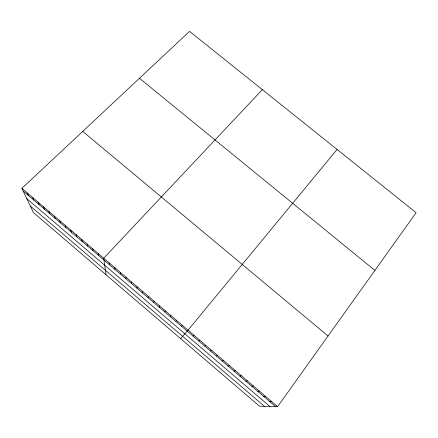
<?xml version="1.0" encoding="UTF-8"?>
<svg xmlns="http://www.w3.org/2000/svg" width="438" height="438" viewBox="0 0 438 438"><rect width="100%" height="100%" fill="white"/><g stroke="black" fill="none" stroke-linecap="round" stroke-linejoin="round"><path stroke-width="0.66" d="M125.925 278.792L125.952 277.194M131.444 283.501L131.537 281.962M136.968 288.22L137.138 286.737M142.503 292.945L142.744 291.527M148.049 297.687L148.362 296.323M153.612 302.434L153.995 301.13M159.18 307.186L159.635 305.948M164.759 311.955L165.29 310.772M170.355 316.729L170.957 315.612M175.956 321.514L176.629 320.457M277.588 406.639L416.1 212.715L189.561 31.361L21.9 188.367L33.43 212.6L259.515 406.196L277.588 406.639L21.9 188.367M181.567 326.305L182.317 325.308M337.068 149.446L188.017 330.175L180.587 338.607M262.362 89.642L103.718 258.212L106.034 274.774M193.005 336.072L193.903 335.201M198.819 341.038L199.799 340.233M204.655 346.02L205.707 345.275M210.497 351.008L211.631 350.329M216.35 356.012L217.56 355.399M222.219 361.022L223.506 360.474M228.099 366.042L229.468 365.56M233.991 371.074L235.436 370.657M239.898 376.116L241.42 375.766M245.811 381.17L247.415 380.885M251.74 386.228L253.427 386.009M257.681 391.304L259.444 391.15M263.638 396.39L265.483 396.302M269.6 401.482L271.527 401.465M139.465 78.271L374.895 270.399M82.727 131.405L328.04 336.001M23.176 191.045L275.579 406.59M26.806 198.677L269.874 406.448M30.282 205.986L264.426 406.316M27.282 192.961L28.486 195.583M32.669 197.56L33.814 200.128M38.073 202.17L39.146 204.683M43.482 206.791L44.49 209.249M48.903 211.417L49.844 213.821M54.339 216.054L55.21 218.403M59.782 220.703L60.586 222.991M65.235 225.362L65.974 227.596M70.699 230.027L71.372 232.2M76.174 234.702L76.776 236.821M81.665 239.383L82.196 241.447M87.162 244.076L87.627 246.085M92.67 248.779L93.064 250.728M98.189 253.493L98.517 255.381M109.259 262.942L109.445 264.716M114.816 267.684L114.931 269.397M120.379 272.431L120.423 274.089"/></g></svg>
